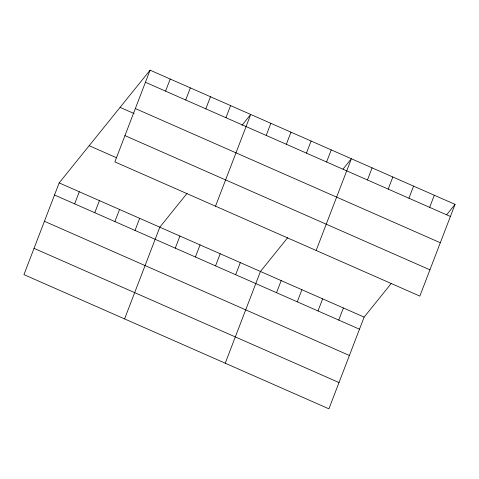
<?xml version="1.0" encoding="UTF-8"?>
<svg xmlns="http://www.w3.org/2000/svg" width="479" height="479" viewBox="0 0 479 479"><rect width="100%" height="100%" fill="white"/><g stroke="black" fill="none" stroke-linecap="round" stroke-linejoin="round"><path stroke-width="0.72" d="M150.083 70.174L114.87 161.896L419.838 296.1L455.05 204.371L150.083 70.174L59.162 182.9L23.95 274.629L328.917 408.826L364.13 317.104L391.361 283.334M74.64 203.862L79.286 191.756M94.77 212.718L99.416 200.617M114.9 221.573L119.546 209.473M165.566 91.13L170.213 79.029M135.024 230.435L139.67 218.328M185.69 99.991L190.337 87.885M124.588 318.912L159.8 227.19L187.032 193.42M205.82 108.847L210.467 96.746M175.284 248.146L179.924 236.045M225.95 117.702L230.597 105.602M195.408 257.007L200.054 244.901M215.514 206.186L250.721 114.457L241.949 125.33M215.538 265.863L220.184 253.762M266.204 135.419L270.851 123.313M235.662 274.718L240.308 262.618M286.334 144.275L290.981 132.174M225.226 363.202L260.438 271.473L287.675 237.71M306.458 153.13L311.105 141.03M326.588 161.992L331.234 149.885M276.533 292.705L281.179 280.598M316.152 250.469L351.358 158.747L343.054 169.045M297.267 301.83L301.914 289.723M367.453 179.972L372.099 167.872M318.008 310.955L322.654 298.848M388.194 189.097L392.834 176.996M338.743 320.08L343.389 307.979M408.928 198.222L413.575 186.121M429.669 207.347L434.309 195.246M446.739 214.676L455.05 204.371M145.436 82.274L450.404 216.478M135.353 108.547L440.321 242.751M120.079 107.374L134.168 113.571M124.959 135.623L429.926 269.821M89.166 145.7L116.672 157.807M59.162 182.9L364.13 317.104M54.516 195.007L359.484 329.205M44.427 221.28L349.395 355.478M34.039 248.35L339 382.553"/></g></svg>
